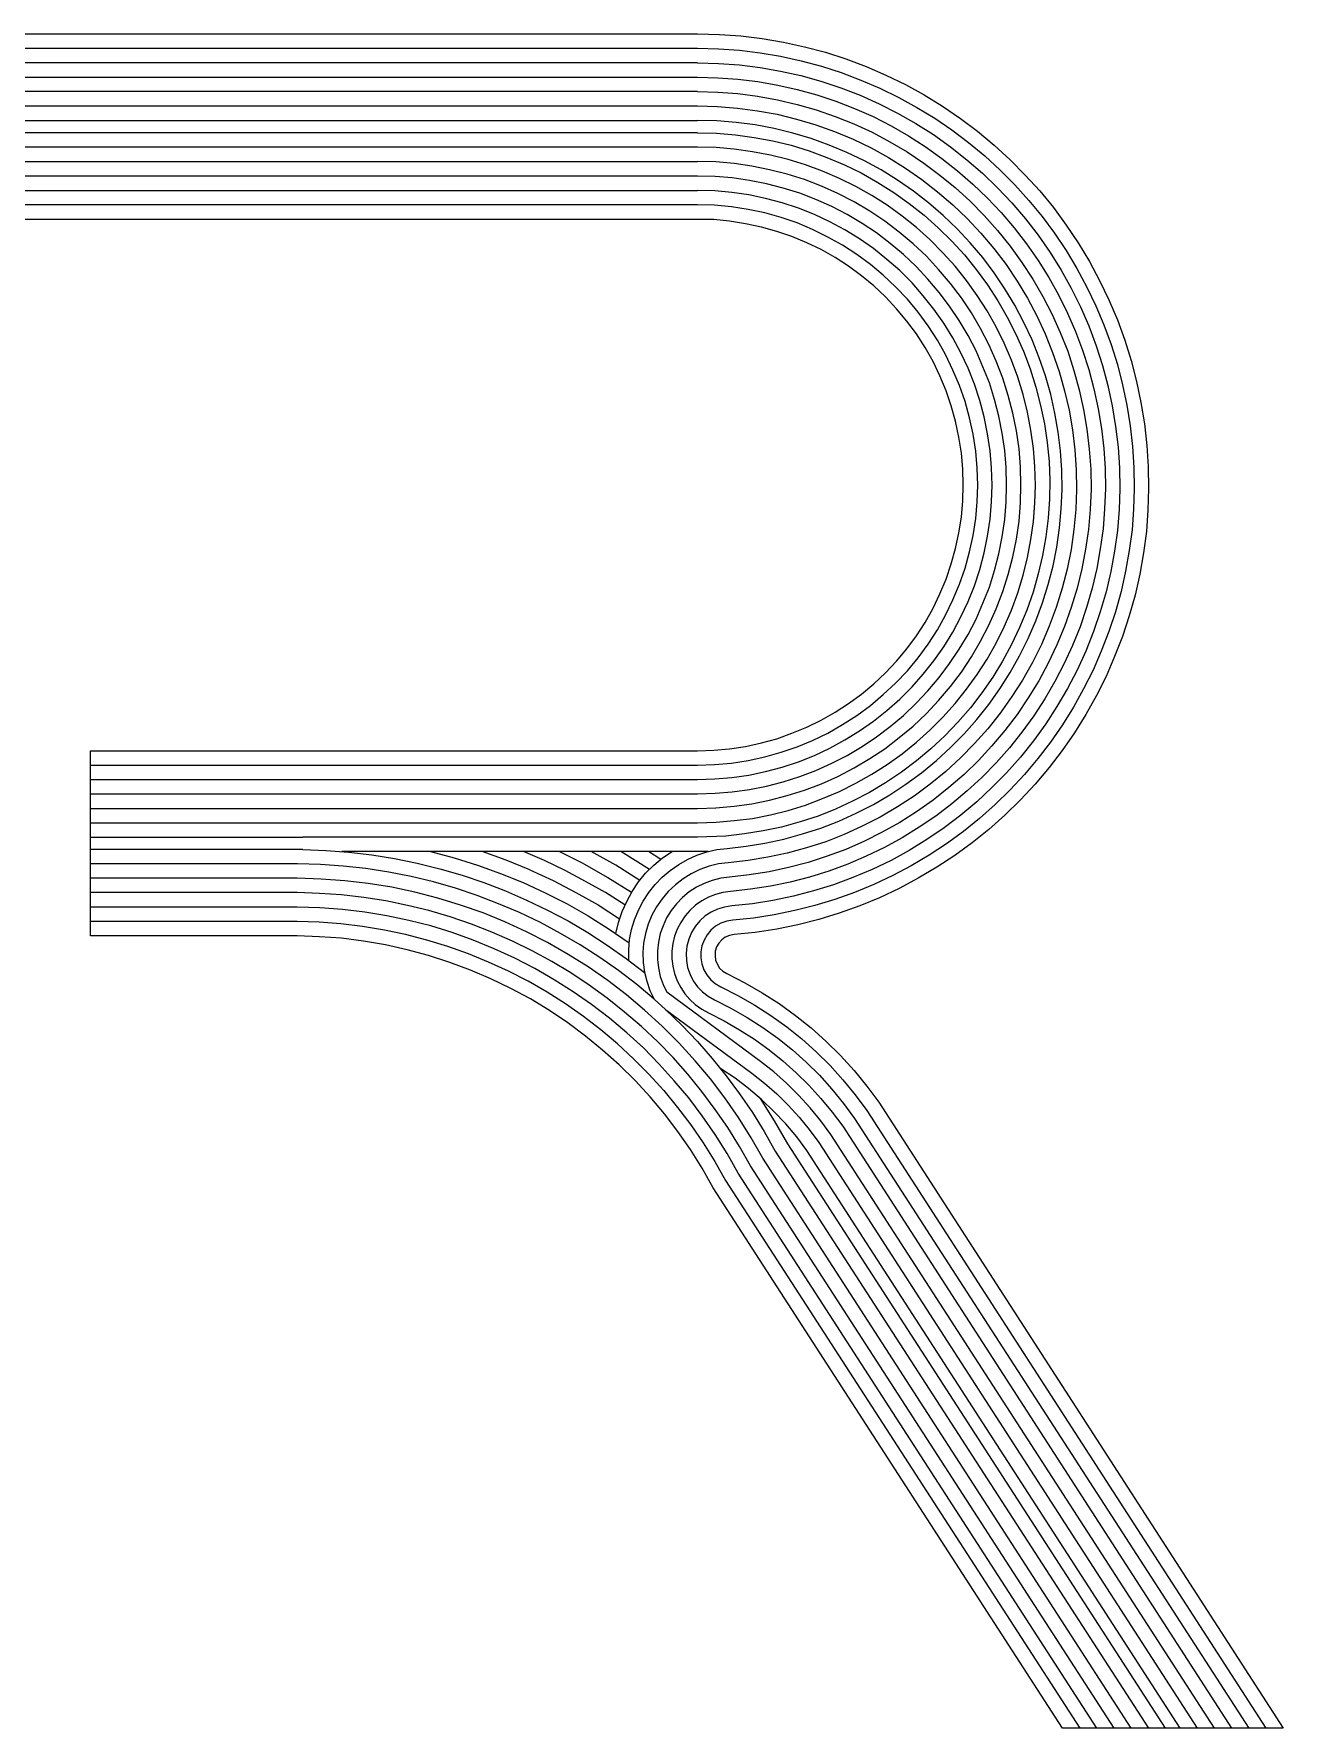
# Model space of a CAD drawing. Extents: x 13 to 15748, y 528 to 7141.
# Drawn here: x 10870 to 15748, y 528 to 7141 of the extents above; entities that cross this region are included whole.
import ezdxf

# ---------------------------------------------------------------- set-up
doc = ezdxf.new("R2010")
doc.units = 0
doc.layers.add('1', color=1, linetype='CONTINUOUS')

msp = doc.modelspace()

# ---------------------------------------------------------------- linework, layer by layer
at = {"layer": '1'}
for p, q in [((9396, 7141), (13462, 7141)), ((9502, 7085), (13462, 7085)), ((13462, 7141), (13547, 7139)), ((13462, 7085), (13544, 7083)), ((13544, 7083), (13625, 7077)), ((13547, 7139), (13631, 7133)), ((13625, 7077), (13706, 7067)), ((13631, 7133), (13714, 7123)), ((13714, 7123), (13797, 7109)), ((13797, 7109), (13879, 7091)), ((13879, 7091), (13961, 7069)), ((13462, 7028), (9599, 7028)), ((13462, 7028), (13544, 7026)), ((13544, 7026), (13625, 7020)), ((13625, 7020), (13706, 7010)), ((13706, 7067), (13786, 7054)), ((13706, 7010), (13786, 6996)), ((13786, 7054), (13866, 7036)), ((13866, 7036), (13945, 7015)), ((13945, 7015), (14022, 6990)), ((13961, 7069), (14041, 7043)), ((14041, 7043), (14120, 7014)), ((14120, 7014), (14197, 6980)), ((9689, 6972), (13462, 6972)), ((13462, 6972), (13541, 6970)), ((13541, 6970), (13619, 6964)), ((13619, 6964), (13697, 6955)), ((13697, 6955), (13775, 6941)), ((13786, 6996), (13865, 6978)), ((13865, 6978), (13943, 6957)), ((13943, 6957), (14021, 6931)), ((14022, 6990), (14099, 6961)), ((14099, 6961), (14174, 6929)), ((14197, 6980), (14273, 6943)), ((13462, 6916), (9772, 6916)), ((13462, 6916), (13541, 6914)), ((13541, 6914), (13619, 6908)), ((13619, 6908), (13696, 6898)), ((13696, 6898), (13774, 6884)), ((13774, 6884), (13850, 6866)), ((13775, 6941), (13851, 6924)), ((13851, 6924), (13927, 6903)), ((13927, 6903), (14002, 6878)), ((14002, 6878), (14075, 6850)), ((14021, 6931), (14097, 6902)), ((14097, 6902), (14171, 6868)), ((14174, 6929), (14247, 6893)), ((14247, 6893), (14318, 6854)), ((14273, 6943), (14347, 6903)), ((14347, 6903), (14418, 6859)), ((9849, 6860), (13462, 6860)), ((13462, 6860), (13540, 6858)), ((13540, 6858), (13618, 6851)), ((13618, 6851), (13696, 6841)), ((13696, 6841), (13772, 6827)), ((13772, 6827), (13848, 6808)), ((13850, 6866), (13925, 6844)), ((13925, 6844), (13999, 6819)), ((13999, 6819), (14072, 6790)), ((14075, 6850), (14147, 6818)), ((14147, 6818), (14217, 6782)), ((14171, 6868), (14243, 6832)), ((14243, 6832), (14314, 6791)), ((14318, 6854), (14388, 6812)), ((14388, 6812), (14455, 6766)), ((14418, 6859), (14488, 6811)), ((9922, 6803), (13462, 6803)), ((13462, 6755), (9981, 6755)), ((13537, 6801), (13462, 6803)), ((13462, 6755), (13536, 6753)), ((13536, 6753), (13610, 6747)), ((13612, 6795), (13537, 6801)), ((13610, 6747), (13683, 6737)), ((13687, 6786), (13612, 6795)), ((13761, 6772), (13687, 6786)), ((13834, 6754), (13761, 6772)), ((13905, 6733), (13834, 6754)), ((13848, 6808), (13923, 6786)), ((13923, 6786), (13997, 6760)), ((13997, 6760), (14069, 6730)), ((14072, 6790), (14143, 6757)), ((14143, 6757), (14212, 6720)), ((14217, 6782), (14285, 6743)), ((14314, 6791), (14383, 6748)), ((14383, 6748), (14449, 6700)), ((14455, 6766), (14520, 6717)), ((14488, 6811), (14555, 6761)), ((14555, 6761), (14620, 6707)), ((13462, 6699), (10046, 6699)), ((13534, 6697), (13462, 6699)), ((13605, 6691), (13534, 6697)), ((13676, 6681), (13605, 6691)), ((13746, 6668), (13676, 6681)), ((13683, 6737), (13755, 6723)), ((13755, 6723), (13827, 6706)), ((13827, 6706), (13898, 6684)), ((13898, 6684), (13967, 6659)), ((13976, 6707), (13905, 6733)), ((14045, 6678), (13976, 6707)), ((14069, 6730), (14139, 6696)), ((14139, 6696), (14207, 6658)), ((14212, 6720), (14280, 6680)), ((14280, 6680), (14345, 6637)), ((14285, 6743), (14351, 6701)), ((14351, 6701), (14415, 6655)), ((14449, 6700), (14513, 6650)), ((14520, 6717), (14583, 6665)), ((14620, 6707), (14682, 6650)), ((10107, 6643), (13462, 6643)), ((13533, 6641), (13462, 6643)), ((13604, 6635), (13533, 6641)), ((13674, 6625), (13604, 6635)), ((13743, 6611), (13674, 6625)), ((13815, 6651), (13746, 6668)), ((13883, 6630), (13815, 6651)), ((13950, 6605), (13883, 6630)), ((13967, 6659), (14035, 6630)), ((14035, 6630), (14101, 6598)), ((14113, 6646), (14045, 6678)), ((14179, 6610), (14113, 6646)), ((14207, 6658), (14274, 6617)), ((14274, 6617), (14338, 6573)), ((14345, 6637), (14408, 6590)), ((14415, 6655), (14477, 6607)), ((14513, 6650), (14574, 6597)), ((14583, 6665), (14643, 6609)), ((14682, 6650), (14741, 6590)), ((13462, 6586), (10165, 6586)), ((13530, 6584), (13462, 6586)), ((13597, 6579), (13530, 6584)), ((13664, 6569), (13597, 6579)), ((13731, 6556), (13664, 6569)), ((13796, 6539), (13731, 6556)), ((13812, 6593), (13743, 6611)), ((13879, 6572), (13812, 6593)), ((13945, 6546), (13879, 6572)), ((14016, 6577), (13950, 6605)), ((14080, 6545), (14016, 6577)), ((14101, 6598), (14166, 6561)), ((14166, 6561), (14228, 6522)), ((14243, 6570), (14179, 6610)), ((14305, 6527), (14243, 6570)), ((14338, 6573), (14399, 6525)), ((14408, 6590), (14468, 6541)), ((14477, 6607), (14536, 6555)), ((14536, 6555), (14593, 6501)), ((14574, 6597), (14633, 6540)), ((14643, 6609), (14700, 6552)), ((14700, 6552), (14755, 6491)), ((14741, 6590), (14798, 6528)), ((10220, 6530), (13462, 6530)), ((13529, 6528), (13462, 6530)), ((13596, 6522), (13529, 6528)), ((13662, 6513), (13596, 6522)), ((13727, 6499), (13662, 6513)), ((13792, 6482), (13727, 6499)), ((13856, 6461), (13792, 6482)), ((13861, 6519), (13796, 6539)), ((13924, 6494), (13861, 6519)), ((13986, 6467), (13924, 6494)), ((14010, 6518), (13945, 6546)), ((14073, 6485), (14010, 6518)), ((14134, 6449), (14073, 6485)), ((14142, 6510), (14080, 6545)), ((14202, 6472), (14142, 6510)), ((14228, 6522), (14288, 6479)), ((14364, 6481), (14305, 6527)), ((14421, 6432), (14364, 6481)), ((14399, 6525), (14459, 6474)), ((14468, 6541), (14526, 6488)), ((14526, 6488), (14581, 6432)), ((14593, 6501), (14647, 6444)), ((14633, 6540), (14689, 6481)), ((14689, 6481), (14742, 6419)), ((14755, 6491), (14807, 6428)), ((14798, 6528), (14851, 6463)), ((13462, 6474), (10272, 6474)), ((13462, 6417), (10322, 6417)), ((13528, 6472), (13462, 6474)), ((13525, 6416), (13462, 6417)), ((13587, 6410), (13525, 6416)), ((13594, 6466), (13528, 6472)), ((13659, 6456), (13594, 6466)), ((13724, 6442), (13659, 6456)), ((13788, 6424), (13724, 6442)), ((13850, 6403), (13788, 6424)), ((13918, 6436), (13856, 6461)), ((13978, 6408), (13918, 6436)), ((14046, 6436), (13986, 6467)), ((14104, 6401), (14046, 6436)), ((14193, 6410), (14134, 6449)), ((14260, 6430), (14202, 6472)), ((14316, 6385), (14260, 6430)), ((14288, 6479), (14346, 6433)), ((14346, 6433), (14401, 6384)), ((14475, 6380), (14421, 6432)), ((14459, 6474), (14515, 6420)), ((14515, 6420), (14568, 6363)), ((14581, 6432), (14633, 6374)), ((14647, 6444), (14698, 6384)), ((14742, 6419), (14791, 6355)), ((14807, 6428), (14855, 6363)), ((14851, 6463), (14901, 6395)), ((13649, 6400), (13587, 6410)), ((13711, 6387), (13649, 6400)), ((13771, 6370), (13711, 6387)), ((13830, 6350), (13771, 6370)), ((13888, 6326), (13830, 6350)), ((13911, 6377), (13850, 6403)), ((13970, 6348), (13911, 6377)), ((14037, 6376), (13978, 6408)), ((14094, 6341), (14037, 6376)), ((14160, 6364), (14104, 6401)), ((14214, 6323), (14160, 6364)), ((14249, 6367), (14193, 6410)), ((14303, 6322), (14249, 6367)), ((14369, 6338), (14316, 6385)), ((14401, 6384), (14454, 6332)), ((14526, 6325), (14475, 6380)), ((14568, 6363), (14619, 6303)), ((14633, 6374), (14682, 6313)), ((14698, 6384), (14746, 6322)), ((14791, 6355), (14838, 6288)), ((14855, 6363), (14901, 6295)), ((14901, 6395), (14948, 6325)), ((13944, 6299), (13888, 6326)), ((13999, 6268), (13944, 6299)), ((14028, 6316), (13970, 6348)), ((14083, 6280), (14028, 6316)), ((14149, 6303), (14094, 6341)), ((14201, 6261), (14149, 6303)), ((14266, 6280), (14214, 6323)), ((14355, 6273), (14303, 6322)), ((14420, 6287), (14369, 6338)), ((14467, 6234), (14420, 6287)), ((14454, 6332), (14504, 6278)), ((14575, 6268), (14526, 6325)), ((14619, 6303), (14666, 6241)), ((14682, 6313), (14728, 6249)), ((14746, 6322), (14791, 6257)), ((14838, 6288), (14881, 6219)), ((14901, 6295), (14943, 6225)), ((14948, 6325), (14992, 6253)), ((14051, 6234), (13999, 6268)), ((14102, 6197), (14051, 6234)), ((14137, 6241), (14083, 6280)), ((14187, 6199), (14137, 6241)), ((14251, 6217), (14201, 6261)), ((14299, 6169), (14251, 6217)), ((14315, 6233), (14266, 6280)), ((14361, 6184), (14315, 6233)), ((14403, 6221), (14355, 6273)), ((14449, 6167), (14403, 6221)), ((14512, 6178), (14467, 6234)), ((14504, 6278), (14550, 6221)), ((14550, 6221), (14594, 6161)), ((14620, 6208), (14575, 6268)), ((14666, 6241), (14709, 6176)), ((14728, 6249), (14771, 6183)), ((14791, 6257), (14833, 6190)), ((14881, 6219), (14921, 6148)), ((14943, 6225), (14981, 6153)), ((14992, 6253), (15031, 6179)), ((14150, 6157), (14102, 6197)), ((14196, 6114), (14150, 6157)), ((14235, 6154), (14187, 6199)), ((14281, 6105), (14235, 6154)), ((14343, 6119), (14299, 6169)), ((14405, 6132), (14361, 6184)), ((14492, 6111), (14449, 6167)), ((14554, 6120), (14512, 6178)), ((14594, 6161), (14634, 6099)), ((14662, 6146), (14620, 6208)), ((14709, 6176), (14750, 6109)), ((14771, 6183), (14810, 6116)), ((14833, 6190), (14871, 6122)), ((14981, 6153), (15017, 6080)), ((15031, 6179), (15068, 6103)), ((14239, 6068), (14196, 6114)), ((14323, 6055), (14281, 6105)), ((14384, 6067), (14343, 6119)), ((14446, 6078), (14405, 6132)), ((14531, 6052), (14492, 6111)), ((14592, 6060), (14554, 6120)), ((14634, 6099), (14671, 6035)), ((14701, 6082), (14662, 6146)), ((14750, 6109), (14786, 6040)), ((14810, 6116), (14846, 6046)), ((14871, 6122), (14906, 6051)), ((14921, 6148), (14957, 6075)), ((15068, 6103), (15101, 6025)), ((14279, 6020), (14239, 6068)), ((14316, 5970), (14279, 6020)), ((14362, 6001), (14323, 6055)), ((14423, 6012), (14384, 6067)), ((14483, 6022), (14446, 6078)), ((14518, 5964), (14483, 6022)), ((14567, 5991), (14531, 6052)), ((14627, 5998), (14592, 6060)), ((14671, 6035), (14704, 5969)), ((14736, 6015), (14701, 6082)), ((14786, 6040), (14819, 5970)), ((14846, 6046), (14878, 5975)), ((14906, 6051), (14937, 5979)), ((14957, 6075), (14989, 6001)), ((15017, 6080), (15048, 6005)), ((15101, 6025), (15130, 5946)), ((14350, 5917), (14316, 5970)), ((14398, 5946), (14362, 6001)), ((14458, 5955), (14423, 6012)), ((14490, 5896), (14458, 5955)), ((14549, 5904), (14518, 5964)), ((14599, 5928), (14567, 5991)), ((14659, 5934), (14627, 5998)), ((14704, 5969), (14734, 5902)), ((14768, 5947), (14736, 6015)), ((14819, 5970), (14848, 5897)), ((14878, 5975), (14907, 5902)), ((14937, 5979), (14965, 5906)), ((14989, 6001), (15018, 5924)), ((15048, 6005), (15076, 5928)), ((14381, 5862), (14350, 5917)), ((14430, 5889), (14398, 5946)), ((14459, 5829), (14430, 5889)), ((14518, 5836), (14490, 5896)), ((14576, 5842), (14549, 5904)), ((14628, 5863), (14599, 5928)), ((14687, 5868), (14659, 5934)), ((14734, 5902), (14760, 5833)), ((14796, 5877), (14768, 5947)), ((14848, 5897), (14874, 5823)), ((14907, 5902), (14931, 5827)), ((14965, 5906), (14989, 5831)), ((15018, 5924), (15043, 5847)), ((15076, 5928), (15101, 5850)), ((15130, 5946), (15155, 5866)), ((14408, 5806), (14381, 5862)), ((14485, 5768), (14459, 5829)), ((14543, 5774), (14518, 5836)), ((14601, 5779), (14576, 5842)), ((14654, 5797), (14628, 5863)), ((14712, 5801), (14687, 5868)), ((14760, 5833), (14783, 5762)), ((14820, 5806), (14796, 5877)), ((14874, 5823), (14895, 5748)), ((14931, 5827), (14952, 5752)), ((14989, 5831), (15009, 5755)), ((15043, 5847), (15064, 5768)), ((15101, 5850), (15121, 5771)), ((15155, 5866), (15176, 5784)), ((14432, 5748), (14408, 5806)), ((14506, 5706), (14485, 5768)), ((14564, 5710), (14543, 5774)), ((14621, 5714), (14601, 5779)), ((14675, 5730), (14654, 5797)), ((14733, 5733), (14712, 5801)), ((14783, 5762), (14801, 5691)), ((14841, 5734), (14820, 5806)), ((15009, 5755), (15026, 5678)), ((15064, 5768), (15081, 5689)), ((15121, 5771), (15138, 5692)), ((15176, 5784), (15193, 5702)), ((14452, 5689), (14432, 5748)), ((14469, 5629), (14452, 5689)), ((14524, 5642), (14506, 5706)), ((14581, 5646), (14564, 5710)), ((14638, 5649), (14621, 5714)), ((14693, 5661), (14675, 5730)), ((14750, 5664), (14733, 5733)), ((14801, 5691), (14816, 5619)), ((14857, 5661), (14841, 5734)), ((14895, 5748), (14912, 5672)), ((14952, 5752), (14969, 5675)), ((15081, 5689), (15094, 5609)), ((15138, 5692), (15151, 5611)), ((15193, 5702), (15207, 5619)), ((14482, 5567), (14469, 5629)), ((14538, 5578), (14524, 5642)), ((14594, 5580), (14581, 5646)), ((14651, 5582), (14638, 5649)), ((14707, 5592), (14693, 5661)), ((14763, 5594), (14750, 5664)), ((14870, 5587), (14857, 5661)), ((14912, 5672), (14926, 5595)), ((14969, 5675), (14982, 5598)), ((15026, 5678), (15039, 5601)), ((14492, 5505), (14482, 5567)), ((14548, 5512), (14538, 5578)), ((14604, 5514), (14594, 5580)), ((14661, 5515), (14651, 5582)), ((14717, 5522), (14707, 5592)), ((14773, 5523), (14763, 5594)), ((14816, 5619), (14827, 5546)), ((14879, 5513), (14870, 5587)), ((14926, 5595), (14935, 5518)), ((14982, 5598), (14991, 5520)), ((15039, 5601), (15048, 5523)), ((15094, 5609), (15104, 5528)), ((15151, 5611), (15160, 5530)), ((15207, 5619), (15216, 5535)), ((14497, 5443), (14492, 5505)), ((14554, 5446), (14548, 5512)), ((14610, 5447), (14604, 5514)), ((14666, 5448), (14661, 5515)), ((14722, 5451), (14717, 5522)), ((14779, 5452), (14773, 5523)), ((14827, 5546), (14834, 5472)), ((14884, 5438), (14879, 5513)), ((14935, 5518), (14940, 5440)), ((14991, 5520), (14997, 5442)), ((15048, 5523), (15053, 5444)), ((15104, 5528), (15109, 5447)), ((15160, 5530), (15165, 5449)), ((15216, 5535), (15221, 5451)), ((14499, 5380), (14497, 5443)), ((14556, 5380), (14554, 5446)), ((14612, 5380), (14610, 5447)), ((14668, 5380), (14666, 5448)), ((14724, 5380), (14722, 5451)), ((14781, 5380), (14779, 5452)), ((14834, 5472), (14837, 5398)), ((14885, 5362), (14884, 5438)), ((14940, 5440), (14941, 5362)), ((14997, 5442), (14998, 5364)), ((15053, 5444), (15054, 5366)), ((15109, 5447), (15110, 5365)), ((15165, 5449), (15167, 5367)), ((15221, 5451), (15223, 5367)), ((14497, 5318), (14499, 5380)), ((14554, 5314), (14556, 5380)), ((14610, 5314), (14612, 5380)), ((14666, 5313), (14668, 5380)), ((14722, 5310), (14724, 5380)), ((14779, 5309), (14781, 5380)), ((14837, 5398), (14836, 5325)), ((14882, 5287), (14885, 5362)), ((14941, 5362), (14938, 5284)), ((14998, 5364), (14995, 5285)), ((15054, 5366), (15051, 5287)), ((15110, 5365), (15108, 5284)), ((15167, 5367), (15164, 5286)), ((15223, 5367), (15220, 5283)), ((14492, 5255), (14497, 5318)), ((14548, 5249), (14554, 5314)), ((14604, 5247), (14610, 5314)), ((14661, 5245), (14666, 5313)), ((14717, 5239), (14722, 5310)), ((14773, 5238), (14779, 5309)), ((14836, 5325), (14831, 5251)), ((14482, 5194), (14492, 5255)), ((14538, 5183), (14548, 5249)), ((14594, 5181), (14604, 5247)), ((14651, 5178), (14661, 5245)), ((14707, 5169), (14717, 5239)), ((14763, 5167), (14773, 5238)), ((14831, 5251), (14822, 5178)), ((14875, 5213), (14882, 5287)), ((14938, 5284), (14931, 5206)), ((14995, 5285), (14988, 5207)), ((15051, 5287), (15045, 5209)), ((15108, 5284), (15101, 5203)), ((15164, 5286), (15158, 5205)), ((15220, 5283), (15214, 5199)), ((14469, 5132), (14482, 5194)), ((14524, 5119), (14538, 5183)), ((14581, 5115), (14594, 5181)), ((14638, 5112), (14651, 5178)), ((14693, 5100), (14707, 5169)), ((14750, 5097), (14763, 5167)), ((14822, 5178), (14809, 5105)), ((14865, 5138), (14875, 5213)), ((14931, 5206), (14920, 5129)), ((14988, 5207), (14977, 5130)), ((15045, 5209), (15034, 5131)), ((15101, 5203), (15090, 5122)), ((15158, 5205), (15147, 5124)), ((15214, 5199), (15203, 5115)), ((14452, 5072), (14469, 5132)), ((14506, 5055), (14524, 5119)), ((14564, 5051), (14581, 5115)), ((14621, 5047), (14638, 5112)), ((14675, 5031), (14693, 5100)), ((14733, 5028), (14750, 5097)), ((14809, 5105), (14792, 5033)), ((14850, 5065), (14865, 5138)), ((14920, 5129), (14905, 5052)), ((14977, 5130), (14962, 5053)), ((15034, 5131), (15020, 5054)), ((15090, 5122), (15075, 5042)), ((15147, 5124), (15133, 5044)), ((15203, 5115), (15188, 5032)), ((14432, 5013), (14452, 5072)), ((14485, 4993), (14506, 5055)), ((14543, 4987), (14564, 5051)), ((14601, 4982), (14621, 5047)), ((14654, 4964), (14675, 5031)), ((14712, 4959), (14733, 5028)), ((14792, 5033), (14772, 4962)), ((14831, 4992), (14850, 5065)), ((14905, 5052), (14885, 4977)), ((14962, 5053), (14944, 4977)), ((15020, 5054), (15002, 4977)), ((15075, 5042), (15057, 4963)), ((15133, 5044), (15115, 4964)), ((15188, 5032), (15170, 4950)), ((14408, 4955), (14432, 5013)), ((14459, 4932), (14485, 4993)), ((14518, 4925), (14543, 4987)), ((14576, 4919), (14601, 4982)), ((14628, 4897), (14654, 4964)), ((14772, 4962), (14747, 4892)), ((14809, 4920), (14831, 4992)), ((14885, 4977), (14862, 4902)), ((14944, 4977), (14921, 4902)), ((15002, 4977), (14980, 4902)), ((15057, 4963), (15034, 4885)), ((15115, 4964), (15093, 4885)), ((14350, 4844), (14381, 4899)), ((14381, 4899), (14408, 4955)), ((14430, 4872), (14459, 4932)), ((14490, 4865), (14518, 4925)), ((14549, 4857), (14576, 4919)), ((14599, 4833), (14628, 4897)), ((14687, 4892), (14712, 4959)), ((14783, 4850), (14809, 4920)), ((14862, 4902), (14835, 4829)), ((14921, 4902), (14895, 4828)), ((14980, 4902), (14955, 4827)), ((15170, 4950), (15147, 4869)), ((14316, 4791), (14350, 4844)), ((14398, 4815), (14430, 4872)), ((14458, 4806), (14490, 4865)), ((14518, 4797), (14549, 4857)), ((14567, 4770), (14599, 4833)), ((14659, 4827), (14687, 4892)), ((14747, 4892), (14719, 4824)), ((14753, 4781), (14783, 4850)), ((14835, 4829), (14804, 4757)), ((14895, 4828), (14865, 4756)), ((15034, 4885), (15008, 4808)), ((15093, 4885), (15068, 4808)), ((15147, 4869), (15121, 4789)), ((14279, 4741), (14316, 4791)), ((14362, 4759), (14398, 4815)), ((14423, 4749), (14458, 4806)), ((14483, 4739), (14518, 4797)), ((14531, 4709), (14567, 4770)), ((14592, 4701), (14627, 4763)), ((14627, 4763), (14659, 4827)), ((14719, 4824), (14688, 4757)), ((14719, 4714), (14753, 4781)), ((14955, 4827), (14926, 4754)), ((15008, 4808), (14978, 4732)), ((15068, 4808), (15038, 4732)), ((15121, 4789), (15090, 4711)), ((14239, 4693), (14279, 4741)), ((14281, 4655), (14323, 4706)), ((14323, 4706), (14362, 4759)), ((14384, 4694), (14423, 4749)), ((14446, 4683), (14483, 4739)), ((14492, 4650), (14531, 4709)), ((14554, 4641), (14592, 4701)), ((14688, 4757), (14652, 4692)), ((14682, 4648), (14719, 4714)), ((14804, 4757), (14769, 4687)), ((14865, 4756), (14831, 4685)), ((14926, 4754), (14893, 4683)), ((14978, 4732), (14944, 4658)), ((15038, 4732), (15006, 4657)), ((15090, 4711), (15057, 4633)), ((14150, 4604), (14196, 4647)), ((14196, 4647), (14239, 4693)), ((14235, 4607), (14281, 4655)), ((14299, 4592), (14343, 4642)), ((14343, 4642), (14384, 4694)), ((14405, 4629), (14446, 4683)), ((14449, 4594), (14492, 4650)), ((14512, 4583), (14554, 4641)), ((14614, 4630), (14572, 4569)), ((14652, 4692), (14614, 4630)), ((14642, 4585), (14682, 4648)), ((14769, 4687), (14731, 4619)), ((14831, 4685), (14794, 4616)), ((14893, 4683), (14857, 4613)), ((14944, 4658), (14906, 4586)), ((15006, 4657), (14969, 4584)), ((15057, 4633), (15019, 4558)), ((14051, 4527), (14102, 4564)), ((14102, 4564), (14150, 4604)), ((14187, 4562), (14235, 4607)), ((14251, 4544), (14299, 4592)), ((14315, 4528), (14361, 4577)), ((14361, 4577), (14405, 4629)), ((14403, 4539), (14449, 4594)), ((14467, 4527), (14512, 4583)), ((14572, 4569), (14527, 4510)), ((14599, 4524), (14642, 4585)), ((14731, 4619), (14689, 4554)), ((14794, 4616), (14753, 4549)), ((14857, 4613), (14817, 4545)), ((14906, 4586), (14865, 4516)), ((14969, 4584), (14930, 4513)), ((13999, 4493), (14051, 4527)), ((14083, 4481), (14137, 4520)), ((14137, 4520), (14187, 4562)), ((14149, 4458), (14201, 4500)), ((14201, 4500), (14251, 4544)), ((14266, 4481), (14315, 4528)), ((14355, 4488), (14403, 4539)), ((14420, 4474), (14467, 4527)), ((14527, 4510), (14478, 4455)), ((14552, 4465), (14599, 4524)), ((14689, 4554), (14643, 4490)), ((14753, 4549), (14709, 4484)), ((14817, 4545), (14775, 4479)), ((14865, 4516), (14821, 4448)), ((14930, 4513), (14886, 4444)), ((15019, 4558), (14978, 4485)), ((13830, 4411), (13888, 4435)), ((13888, 4435), (13944, 4462)), ((13944, 4462), (13999, 4493)), ((13970, 4412), (14028, 4445)), ((14028, 4445), (14083, 4481)), ((14094, 4420), (14149, 4458)), ((14160, 4397), (14214, 4438)), ((14214, 4438), (14266, 4481)), ((14249, 4394), (14303, 4439)), ((14303, 4439), (14355, 4488)), ((14369, 4423), (14420, 4474)), ((14478, 4455), (14427, 4401)), ((14502, 4409), (14552, 4465)), ((14643, 4490), (14595, 4429)), ((14709, 4484), (14662, 4422)), ((14775, 4479), (14728, 4416)), ((14821, 4448), (14773, 4382)), ((14886, 4444), (14840, 4377)), ((14978, 4485), (14933, 4413)), ((13649, 4360), (13711, 4374)), ((13711, 4374), (13771, 4390)), ((13771, 4390), (13830, 4411)), ((13850, 4358), (13911, 4383)), ((13911, 4383), (13970, 4412)), ((13978, 4353), (14037, 4385)), ((14037, 4385), (14094, 4420)), ((14104, 4359), (14160, 4397)), ((14193, 4351), (14249, 4394)), ((14260, 4331), (14316, 4376)), ((14316, 4376), (14369, 4423)), ((14427, 4401), (14373, 4351)), ((14449, 4355), (14502, 4409)), ((14543, 4371), (14488, 4315)), ((14595, 4429), (14543, 4371)), ((14662, 4422), (14611, 4362)), ((14728, 4416), (14679, 4354)), ((14773, 4382), (14722, 4318)), ((14840, 4377), (14790, 4312)), ((14933, 4413), (14885, 4344)), ((11091, 3620), (11091, 4343)), ((11091, 4343), (13462, 4343)), ((13462, 4343), (13525, 4345)), ((13525, 4345), (13587, 4351)), ((13587, 4351), (13649, 4360)), ((13594, 4295), (13659, 4305)), ((13659, 4305), (13724, 4319)), ((13724, 4319), (13788, 4337)), ((13788, 4337), (13850, 4358)), ((13792, 4279), (13856, 4300)), ((13856, 4300), (13918, 4325)), ((13918, 4325), (13978, 4353)), ((13986, 4294), (14046, 4325)), ((14046, 4325), (14104, 4359)), ((14073, 4276), (14134, 4312)), ((14134, 4312), (14193, 4351)), ((14202, 4289), (14260, 4331)), ((14317, 4303), (14258, 4259)), ((14373, 4351), (14317, 4303)), ((14336, 4257), (14394, 4305)), ((14394, 4305), (14449, 4355)), ((14488, 4315), (14431, 4262)), ((14558, 4305), (14502, 4250)), ((14611, 4362), (14558, 4305)), ((14679, 4354), (14627, 4296)), ((14722, 4318), (14668, 4257)), ((14790, 4312), (14738, 4250)), ((14885, 4344), (14834, 4277)), ((11091, 4287), (13462, 4287)), ((13462, 4287), (13528, 4289)), ((13462, 4231), (13529, 4233)), ((13528, 4289), (13594, 4295)), ((13529, 4233), (13596, 4239)), ((13596, 4239), (13662, 4248)), ((13662, 4248), (13727, 4262)), ((13727, 4262), (13792, 4279)), ((13796, 4222), (13861, 4242)), ((13861, 4242), (13924, 4266)), ((13924, 4266), (13986, 4294)), ((13945, 4214), (14010, 4243)), ((14010, 4243), (14073, 4276)), ((14080, 4216), (14142, 4251)), ((14142, 4251), (14202, 4289)), ((14258, 4259), (14196, 4218)), ((14275, 4213), (14336, 4257)), ((14431, 4262), (14370, 4213)), ((14502, 4250), (14443, 4199)), ((14572, 4239), (14515, 4186)), ((14627, 4296), (14572, 4239)), ((14668, 4257), (14611, 4199)), ((14738, 4250), (14682, 4190)), ((14834, 4277), (14780, 4213)), ((11091, 4231), (13462, 4231)), ((11091, 4175), (13462, 4175)), ((13462, 4175), (13530, 4177)), ((13530, 4177), (13597, 4182)), ((13597, 4182), (13664, 4192)), ((13664, 4192), (13731, 4205)), ((13731, 4205), (13796, 4222)), ((13743, 4150), (13812, 4168)), ((13812, 4168), (13879, 4189)), ((13879, 4189), (13945, 4214)), ((13950, 4156), (14016, 4184)), ((14016, 4184), (14080, 4216)), ((14133, 4180), (14067, 4146)), ((14196, 4218), (14133, 4180)), ((14148, 4133), (14213, 4171)), ((14213, 4171), (14275, 4213)), ((14370, 4213), (14307, 4166)), ((14443, 4199), (14381, 4150)), ((14515, 4186), (14454, 4136)), ((14611, 4199), (14552, 4144)), ((14682, 4190), (14624, 4133)), ((14780, 4213), (14723, 4151)), ((11091, 4118), (13462, 4118)), ((13462, 4118), (13533, 4120)), ((13533, 4120), (13604, 4126)), ((13604, 4126), (13674, 4136)), ((13674, 4136), (13743, 4150)), ((13746, 4093), (13815, 4110)), ((13815, 4110), (13883, 4131)), ((13883, 4131), (13950, 4156)), ((14000, 4115), (13932, 4088)), ((14067, 4146), (14000, 4115)), ((14081, 4099), (14148, 4133)), ((14242, 4124), (14175, 4084)), ((14307, 4166), (14242, 4124)), ((14317, 4105), (14251, 4063)), ((14381, 4150), (14317, 4105)), ((14454, 4136), (14392, 4088)), ((14552, 4144), (14489, 4092)), ((14624, 4133), (14563, 4079)), ((14723, 4151), (14662, 4092)), ((11091, 4062), (13462, 4062)), ((13462, 4062), (13534, 4064)), ((13534, 4064), (13605, 4070)), ((13605, 4070), (13676, 4079)), ((13676, 4079), (13746, 4093)), ((13790, 4045), (13718, 4030)), ((13862, 4065), (13790, 4045)), ((13932, 4088), (13862, 4065)), ((13871, 4018), (13943, 4041)), ((13943, 4041), (14013, 4068)), ((14013, 4068), (14081, 4099)), ((14105, 4048), (14034, 4016)), ((14175, 4084), (14105, 4048)), ((14251, 4063), (14183, 4025)), ((14327, 4044), (14260, 4003)), ((14392, 4088), (14327, 4044)), ((14425, 4042), (14357, 3997)), ((14489, 4092), (14425, 4042)), ((14563, 4079), (14500, 4028)), ((14599, 4036), (14534, 3984)), ((14662, 4092), (14599, 4036)), ((11091, 4006), (11920, 4006)), ((13462, 4006), (11920, 4006)), ((13572, 4010), (13462, 4006)), ((13645, 4018), (13572, 4010)), ((13577, 3962), (13651, 3970)), ((13718, 4030), (13645, 4018)), ((13651, 3970), (13725, 3982)), ((13725, 3982), (13799, 3998)), ((13799, 3998), (13871, 4018)), ((13962, 3988), (13887, 3964)), ((14034, 4016), (13962, 3988)), ((14113, 3990), (14041, 3958)), ((14183, 4025), (14113, 3990)), ((14260, 4003), (14191, 3965)), ((14357, 3997), (14288, 3954)), ((14434, 3980), (14366, 3935)), ((14500, 4028), (14434, 3980)), ((14534, 3984), (14466, 3934)), ((11900, 3958), (11091, 3958)), ((11920, 3957), (11900, 3958)), ((11920, 3957), (12010, 3954)), ((12010, 3954), (12100, 3947)), ((13503, 3950), (12073, 3950)), ((12100, 3947), (12190, 3936)), ((12190, 3936), (12279, 3922)), ((12279, 3922), (12367, 3904)), ((12367, 3904), (12455, 3882)), ((12419, 3950), (12511, 3925)), ((12511, 3925), (12602, 3896)), ((12715, 3916), (12621, 3950)), ((12807, 3878), (12715, 3916)), ((12864, 3914), (12782, 3950)), ((12945, 3875), (12864, 3914)), ((13018, 3901), (12921, 3950)), ((13143, 3896), (13046, 3950)), ((13274, 3880), (13162, 3950)), ((13318, 3919), (13270, 3950)), ((13291, 3896), (13325, 3925)), ((13325, 3925), (13362, 3950)), ((13388, 3899), (13423, 3919)), ((13423, 3919), (13459, 3935)), ((13459, 3935), (13498, 3948)), ((13498, 3948), (13537, 3957)), ((13537, 3957), (13577, 3962)), ((13581, 3906), (13544, 3901)), ((13659, 3914), (13581, 3906)), ((13736, 3927), (13659, 3914)), ((13812, 3943), (13736, 3927)), ((13887, 3964), (13812, 3943)), ((13893, 3907), (13817, 3887)), ((13968, 3931), (13893, 3907)), ((14041, 3958), (13968, 3931)), ((14120, 3931), (14048, 3900)), ((14191, 3965), (14120, 3931)), ((14217, 3915), (14143, 3880)), ((14288, 3954), (14217, 3915)), ((14366, 3935), (14296, 3894)), ((14466, 3934), (14396, 3888)), ((11900, 3901), (11091, 3901)), ((11899, 3845), (11091, 3845)), ((11992, 3842), (11899, 3845)), ((11989, 3899), (11900, 3901)), ((12078, 3893), (11989, 3899)), ((12084, 3835), (11992, 3842)), ((12167, 3883), (12078, 3893)), ((12256, 3869), (12167, 3883)), ((12344, 3852), (12256, 3869)), ((12431, 3831), (12344, 3852)), ((12455, 3882), (12542, 3857)), ((12542, 3857), (12627, 3828)), ((12602, 3896), (12692, 3864)), ((12692, 3864), (12781, 3828)), ((12807, 3878), (12898, 3836)), ((12898, 3836), (12986, 3790)), ((13024, 3833), (12945, 3875)), ((13018, 3901), (13112, 3848)), ((13112, 3848), (13204, 3791)), ((13236, 3837), (13143, 3896)), ((13231, 3831), (13259, 3865)), ((13259, 3865), (13291, 3896)), ((13296, 3821), (13324, 3850)), ((13324, 3850), (13355, 3876)), ((13355, 3876), (13388, 3899)), ((13405, 3843), (13375, 3820)), ((13437, 3863), (13405, 3843)), ((13471, 3879), (13437, 3863)), ((13507, 3892), (13471, 3879)), ((13519, 3837), (13488, 3825)), ((13544, 3901), (13507, 3892)), ((13552, 3845), (13519, 3837)), ((13586, 3850), (13552, 3845)), ((13663, 3858), (13586, 3850)), ((13741, 3870), (13663, 3858)), ((13817, 3887), (13741, 3870)), ((13899, 3850), (13823, 3830)), ((13974, 3873), (13899, 3850)), ((14048, 3900), (13974, 3873)), ((14068, 3848), (13992, 3820)), ((14143, 3880), (14068, 3848)), ((14224, 3856), (14150, 3821)), ((14296, 3894), (14224, 3856)), ((14323, 3845), (14249, 3805)), ((14396, 3888), (14323, 3845)), ((11899, 3789), (11091, 3789)), ((11986, 3786), (11899, 3789)), ((12072, 3780), (11986, 3786)), ((12159, 3770), (12072, 3780)), ((12176, 3825), (12084, 3835)), ((12244, 3757), (12159, 3770)), ((12268, 3810), (12176, 3825)), ((12358, 3791), (12268, 3810)), ((12448, 3768), (12358, 3791)), ((12517, 3806), (12431, 3831)), ((12601, 3778), (12517, 3806)), ((12685, 3746), (12601, 3778)), ((12627, 3828), (12712, 3796)), ((12712, 3796), (12794, 3760)), ((12781, 3828), (12867, 3788)), ((12867, 3788), (12952, 3745)), ((12986, 3790), (13073, 3741)), ((13102, 3789), (13024, 3833)), ((13178, 3741), (13102, 3789)), ((13185, 3755), (13206, 3794)), ((13206, 3794), (13231, 3831)), ((13249, 3756), (13271, 3790)), ((13271, 3790), (13296, 3821)), ((13347, 3794), (13323, 3765)), ((13375, 3820), (13347, 3794)), ((13403, 3770), (13380, 3746)), ((13429, 3792), (13403, 3770)), ((13458, 3810), (13429, 3792)), ((13488, 3825), (13458, 3810)), ((13504, 3771), (13478, 3757)), ((13532, 3782), (13504, 3771)), ((13561, 3790), (13532, 3782)), ((13590, 3794), (13561, 3790)), ((13668, 3802), (13590, 3794)), ((13746, 3814), (13668, 3802)), ((13823, 3830), (13746, 3814)), ((13836, 3775), (13756, 3759)), ((13914, 3796), (13836, 3775)), ((13992, 3820), (13914, 3796)), ((14074, 3790), (13998, 3762)), ((14150, 3821), (14074, 3790)), ((14249, 3805), (14172, 3769)), ((11899, 3732), (11091, 3732)), ((11987, 3730), (11899, 3732)), ((12075, 3723), (11987, 3730)), ((12162, 3713), (12075, 3723)), ((12249, 3699), (12162, 3713)), ((12329, 3739), (12244, 3757)), ((12413, 3719), (12329, 3739)), ((12496, 3694), (12413, 3719)), ((12536, 3740), (12448, 3768)), ((12624, 3710), (12536, 3740)), ((12709, 3675), (12624, 3710)), ((12767, 3711), (12685, 3746)), ((12848, 3672), (12767, 3711)), ((12794, 3760), (12876, 3721)), ((12876, 3721), (12956, 3679)), ((12952, 3745), (13035, 3698)), ((13073, 3741), (13157, 3687)), ((13153, 3672), (13167, 3715)), ((13167, 3715), (13185, 3755)), ((13216, 3683), (13231, 3721)), ((13231, 3721), (13249, 3756)), ((13301, 3734), (13283, 3701)), ((13323, 3765), (13301, 3734)), ((13359, 3720), (13341, 3691)), ((13380, 3746), (13359, 3720)), ((13432, 3720), (13413, 3698)), ((13454, 3740), (13432, 3720)), ((13478, 3757), (13454, 3740)), ((13515, 3713), (13491, 3698)), ((13540, 3725), (13515, 3713)), ((13567, 3733), (13540, 3725)), ((13595, 3738), (13567, 3733)), ((13676, 3746), (13595, 3738)), ((13756, 3759), (13676, 3746)), ((13841, 3719), (13761, 3703)), ((13920, 3739), (13841, 3719)), ((13998, 3762), (13920, 3739)), ((14015, 3709), (13935, 3684)), ((14095, 3737), (14015, 3709)), ((14172, 3769), (14095, 3737)), ((11899, 3676), (11091, 3676)), ((11984, 3674), (11899, 3676)), ((12069, 3667), (11984, 3674)), ((12154, 3657), (12069, 3667)), ((12239, 3643), (12154, 3657)), ((12322, 3626), (12239, 3643)), ((12334, 3680), (12249, 3699)), ((12420, 3659), (12334, 3680)), ((12504, 3633), (12420, 3659)), ((12579, 3666), (12496, 3694)), ((12659, 3635), (12579, 3666)), ((12794, 3636), (12709, 3675)), ((12927, 3630), (12848, 3672)), ((12956, 3679), (13033, 3633)), ((13035, 3698), (13116, 3647)), ((13116, 3647), (13195, 3593)), ((13143, 3629), (13153, 3672)), ((13196, 3606), (13204, 3645)), ((13204, 3645), (13216, 3683)), ((13269, 3666), (13258, 3630)), ((13283, 3701), (13269, 3666)), ((13327, 3660), (13316, 3629)), ((13341, 3691), (13327, 3660)), ((13382, 3647), (13372, 3619)), ((13396, 3673), (13382, 3647)), ((13413, 3698), (13396, 3673)), ((13453, 3657), (13438, 3633)), ((13471, 3679), (13453, 3657)), ((13491, 3698), (13471, 3679)), ((13514, 3643), (13499, 3625)), ((13532, 3658), (13514, 3643)), ((13553, 3670), (13532, 3658)), ((13576, 3678), (13553, 3670)), ((13599, 3682), (13576, 3678)), ((13680, 3690), (13599, 3682)), ((13761, 3703), (13680, 3690)), ((13771, 3647), (13687, 3634)), ((13853, 3664), (13771, 3647)), ((13935, 3684), (13853, 3664)), ((11899, 3620), (11091, 3620)), ((11985, 3617), (11899, 3620)), ((12072, 3611), (11985, 3617)), ((12158, 3600), (12072, 3611)), ((12243, 3585), (12158, 3600)), ((12328, 3566), (12243, 3585)), ((12405, 3604), (12322, 3626)), ((12487, 3579), (12405, 3604)), ((12567, 3550), (12487, 3579)), ((12586, 3603), (12504, 3633)), ((12668, 3570), (12586, 3603)), ((12739, 3600), (12659, 3635)), ((12816, 3562), (12739, 3600)), ((12876, 3594), (12794, 3636)), ((12956, 3548), (12876, 3594)), ((13004, 3585), (12927, 3630)), ((13080, 3536), (13004, 3585)), ((13033, 3633), (13109, 3584)), ((13109, 3584), (13183, 3532)), ((13193, 3566), (13196, 3606)), ((13251, 3592), (13248, 3555)), ((13258, 3630), (13251, 3592)), ((13309, 3596), (13305, 3562)), ((13316, 3629), (13309, 3596)), ((13365, 3590), (13361, 3561)), ((13372, 3619), (13365, 3590)), ((13420, 3580), (13417, 3552)), ((13427, 3607), (13420, 3580)), ((13438, 3633), (13427, 3607)), ((13478, 3582), (13474, 3558)), ((13487, 3604), (13478, 3582)), ((13499, 3625), (13487, 3604)), ((13536, 3577), (13531, 3560)), ((13545, 3592), (13536, 3577)), ((13556, 3605), (13545, 3592)), ((13570, 3615), (13556, 3605)), ((13586, 3622), (13570, 3615)), ((13604, 3626), (13586, 3622)), ((13687, 3634), (13604, 3626)), ((12411, 3544), (12328, 3566)), ((12494, 3517), (12411, 3544)), ((12575, 3487), (12494, 3517)), ((12646, 3518), (12567, 3550)), ((12724, 3482), (12646, 3518)), ((12748, 3533), (12668, 3570)), ((12826, 3493), (12748, 3533)), ((12893, 3520), (12816, 3562)), ((12967, 3476), (12893, 3520)), ((13035, 3499), (12956, 3548)), ((13153, 3485), (13080, 3536)), ((13183, 3532), (13255, 3477)), ((13193, 3525), (13193, 3566)), ((13248, 3555), (13249, 3517)), ((13249, 3517), (13254, 3479)), ((13305, 3562), (13305, 3528)), ((13305, 3528), (13309, 3495)), ((13361, 3561), (13361, 3531)), ((13361, 3531), (13365, 3502)), ((13417, 3552), (13418, 3524)), ((13418, 3524), (13423, 3497)), ((13474, 3558), (13474, 3534)), ((13474, 3534), (13478, 3511)), ((13478, 3511), (13486, 3488)), ((13531, 3560), (13530, 3542)), ((13530, 3542), (13532, 3525)), ((13532, 3525), (13539, 3509)), ((13539, 3509), (13548, 3494)), ((12655, 3453), (12575, 3487)), ((12732, 3415), (12655, 3453)), ((12800, 3443), (12724, 3482)), ((12874, 3401), (12800, 3443)), ((12902, 3449), (12826, 3493)), ((12976, 3402), (12902, 3449)), ((13039, 3428), (12967, 3476)), ((13111, 3446), (13035, 3499)), ((13184, 3390), (13111, 3446)), ((13224, 3430), (13153, 3485)), ((13254, 3479), (13263, 3443)), ((13263, 3443), (13276, 3407)), ((13309, 3495), (13316, 3462)), ((13316, 3462), (13327, 3430)), ((13365, 3502), (13372, 3473)), ((13372, 3473), (13382, 3445)), ((13382, 3445), (13396, 3419)), ((13423, 3497), (13433, 3470)), ((13433, 3470), (13445, 3445)), ((13445, 3445), (13462, 3422)), ((13486, 3488), (13498, 3468)), ((13498, 3468), (13513, 3449)), ((13513, 3449), (13531, 3434)), ((13548, 3494), (13561, 3482)), ((13561, 3482), (13576, 3473)), ((13576, 3473), (13646, 3437)), ((12809, 3374), (12732, 3415)), ((12883, 3329), (12809, 3374)), ((12946, 3355), (12874, 3401)), ((13048, 3352), (12976, 3402)), ((13109, 3377), (13039, 3428)), ((13177, 3323), (13109, 3377)), ((13255, 3330), (13184, 3390)), ((13292, 3373), (13224, 3430)), ((13276, 3407), (13292, 3373)), ((13337, 3333), (13292, 3373)), ((13327, 3430), (13342, 3400)), ((13708, 3130), (13342, 3400)), ((13396, 3419), (13412, 3394)), ((13412, 3394), (13432, 3372)), ((13462, 3422), (13481, 3402)), ((13481, 3402), (13503, 3385)), ((13503, 3385), (13528, 3371)), ((13531, 3434), (13552, 3422)), ((13552, 3422), (13619, 3388)), ((13619, 3388), (13685, 3350)), ((13646, 3437), (13714, 3398)), ((13714, 3398), (13780, 3356)), ((12955, 3281), (12883, 3329)), ((13016, 3306), (12946, 3355)), ((13118, 3299), (13048, 3352)), ((13243, 3266), (13177, 3323)), ((13324, 3268), (13255, 3330)), ((13337, 3333), (13337, 3333)), ((13337, 3333), (13674, 3085)), ((13400, 3272), (13337, 3333)), ((13432, 3372), (13453, 3352)), ((13453, 3352), (13478, 3334)), ((13478, 3334), (13504, 3320)), ((13504, 3320), (13566, 3289)), ((13528, 3371), (13592, 3338)), ((13592, 3338), (13655, 3302)), ((13685, 3350), (13748, 3309)), ((13748, 3309), (13810, 3265)), ((13780, 3356), (13844, 3310)), ((13844, 3310), (13905, 3261)), ((13024, 3229), (12955, 3281)), ((13084, 3254), (13016, 3306)), ((13149, 3199), (13084, 3254)), ((13185, 3242), (13118, 3299)), ((13250, 3183), (13185, 3242)), ((13306, 3207), (13243, 3266)), ((13390, 3202), (13324, 3268)), ((13400, 3272), (13461, 3208)), ((13566, 3289), (13626, 3254)), ((13626, 3254), (13684, 3217)), ((13655, 3302), (13716, 3263)), ((13716, 3263), (13775, 3221)), ((13810, 3265), (13869, 3218)), ((13905, 3261), (13964, 3208)), ((13091, 3174), (13024, 3229)), ((13212, 3141), (13149, 3199)), ((13312, 3120), (13250, 3183)), ((13366, 3145), (13306, 3207)), ((13452, 3133), (13390, 3202)), ((13461, 3208), (13519, 3142)), ((13684, 3217), (13741, 3176)), ((13741, 3176), (13795, 3133)), ((13775, 3221), (13832, 3175)), ((13832, 3175), (13886, 3127)), ((13869, 3218), (13925, 3168)), ((13964, 3208), (14020, 3153)), ((13156, 3117), (13091, 3174)), ((13218, 3056), (13156, 3117)), ((13272, 3080), (13212, 3141)), ((13371, 3055), (13312, 3120)), ((13424, 3080), (13366, 3145)), ((13512, 3062), (13452, 3133)), ((13519, 3142), (13574, 3074)), ((13760, 3089), (13708, 3130)), ((13795, 3133), (13847, 3086)), ((13886, 3127), (13938, 3076)), ((13925, 3168), (13979, 3115)), ((13979, 3115), (14029, 3059)), ((14020, 3153), (14073, 3095)), ((13277, 2992), (13218, 3056)), ((13330, 3017), (13272, 3080)), ((13427, 2988), (13371, 3055)), ((13479, 3013), (13424, 3080)), ((13568, 2988), (13512, 3062)), ((13608, 3065), (13552, 3101)), ((13574, 3074), (13626, 3004)), ((13661, 3024), (13608, 3065)), ((13674, 3085), (13723, 3046)), ((13723, 3046), (13771, 3004)), ((13809, 3045), (13760, 3089)), ((13856, 2998), (13809, 3045)), ((13847, 3086), (13896, 3038)), ((13938, 3076), (13986, 3022)), ((14029, 3059), (14077, 3000)), ((14073, 3095), (14122, 3034)), ((13332, 2926), (13277, 2992)), ((13330, 3017), (13384, 2951)), ((13480, 2918), (13427, 2988)), ((13531, 2943), (13479, 3013)), ((13621, 2911), (13568, 2988)), ((13626, 3004), (13676, 2931)), ((13712, 2981), (13661, 3024)), ((13762, 2899), (13707, 2986)), ((13760, 2935), (13712, 2981)), ((13771, 3004), (13815, 2960)), ((13901, 2949), (13856, 2998)), ((13896, 3038), (13943, 2986)), ((13943, 2986), (13987, 2932)), ((13986, 3022), (14032, 2966)), ((14077, 3000), (14122, 2939)), ((14122, 3034), (14169, 2971)), ((13385, 2857), (13332, 2926)), ((13384, 2951), (13436, 2883)), ((13530, 2845), (13480, 2918)), ((13580, 2872), (13531, 2943)), ((13671, 2832), (13621, 2911)), ((13676, 2931), (13722, 2857)), ((13806, 2887), (13760, 2935)), ((13815, 2960), (13858, 2913)), ((13858, 2913), (13898, 2864)), ((13943, 2898), (13901, 2949)), ((13987, 2932), (14029, 2877)), ((14032, 2966), (14075, 2908)), ((14122, 2939), (15681, 528)), ((14169, 2971), (15748, 528)), ((13434, 2786), (13385, 2857)), ((13436, 2883), (13484, 2813)), ((13577, 2771), (13530, 2845)), ((13626, 2798), (13580, 2872)), ((13722, 2857), (13765, 2780)), ((13814, 2809), (13762, 2899)), ((13849, 2836), (13806, 2887)), ((13898, 2864), (13935, 2814)), ((13982, 2845), (13943, 2898)), ((15480, 528), (13982, 2845)), ((14029, 2877), (15547, 528)), ((14075, 2908), (15614, 528)), ((13480, 2713), (13434, 2786)), ((13484, 2813), (13529, 2740)), ((13668, 2723), (13626, 2798)), ((13717, 2752), (13671, 2832)), ((13765, 2780), (15222, 528)), ((15289, 528), (13814, 2809)), ((13888, 2782), (13849, 2836)), ((15346, 528), (13888, 2782)), ((13935, 2814), (15413, 528)), ((13523, 2637), (13480, 2713)), ((13529, 2740), (13571, 2666)), ((13620, 2694), (13577, 2771)), ((15088, 528), (13668, 2723)), ((15155, 528), (13717, 2752)), ((13571, 2666), (14954, 528)), ((15021, 528), (13620, 2694)), ((14887, 528), (13523, 2637)), ((15748, 528), (14887, 528))]:
    msp.add_line(p, q, dxfattribs=at)

doc.saveas('drawing.dxf')
